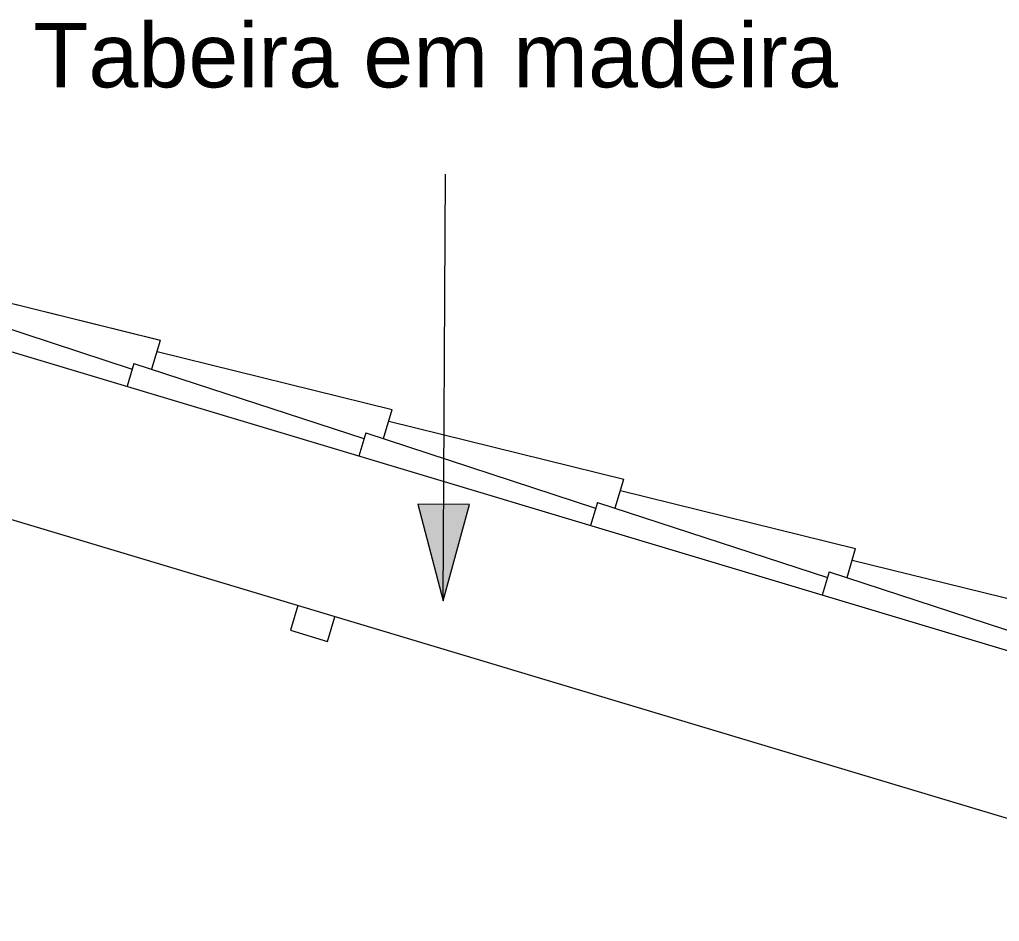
# Model space of a CAD drawing. Header units: millimetres. Extents: x -50912 to 58751, y -45352 to 5553.
# Drawn here: x 27353 to 28875, y 3789 to 5190 of the extents above; entities that cross this region are included whole.
import ezdxf

# ---------------------------------------------------------------- set-up
doc = ezdxf.new("R2010")
doc.units = ezdxf.units.MM
for name, color, linetype, lineweight in [('A-GLAZ-CURT', 52, 'Continuous', 9), ('A-GLAZ-CWMG', 51, 'Continuous', 9), ('A-ROOF-OTLN', 132, 'Continuous', 9), ('G-ANNO-TEXT', 231, 'Continuous', 9)]:
    doc.layers.add(name, color=color, linetype=linetype, lineweight=lineweight)
doc.styles.add('Arial_1', font='arial.ttf', dxfattribs={"height": 100})

# ---------------------------------------------------------------- blocks, each defined once
blk = doc.blocks.new('Rectangular Mullion - Terça-3868470-FACHADA LATERAL ESQUERDA GARAGEM')
at = {"layer": 'A-GLAZ-CWMG'}
for p, q in [((-37938.4, 2963.1), (-37949.9, 2924.8)), ((-37892.4, 2907.6), (-37880.9, 2945.9)), ((-37949.9, 2924.8), (-37892.4, 2907.6))]:
    blk.add_line(p, q, dxfattribs=at)
blk = doc.blocks.new('COLONIAL BASE - COLONIAL BASE-V56-FACHADA LATERAL ESQUERDA GARAGEM')
at = {"layer": 'A-GLAZ-CURT'}
blk.add_line((-37146.2, 3054.5), (-36780.9, 2964.3), dxfattribs=at)
blk = doc.blocks.new('COLONIAL BASE - COLONIAL BASE-V58-FACHADA LATERAL ESQUERDA GARAGEM')
at = {"layer": 'A-GLAZ-CURT'}
blk.add_line((-42546.2, 4674.5), (-42180.9, 4584.3), dxfattribs=at)
blk = doc.blocks.new('COLONIAL BASE - COLONIAL BASE-V59-FACHADA LATERAL ESQUERDA GARAGEM')
at = {"layer": 'A-GLAZ-CURT'}
blk.add_line((-42906.2, 4782.5), (-42541.5, 4692.5), dxfattribs=at)
blk = doc.blocks.new('COLONIAL BASE - COLONIAL BASE-V70-FACHADA LATERAL ESQUERDA GARAGEM')
at = {"layer": 'A-GLAZ-CURT'}
for p, q in [((-39666.2, 3810.5), (-39300.9, 3720.3)), ((-39702.1, 3792.2), (-39712.9, 3756.2)), ((-39702.1, 3792.2), (-39344.8, 3675.3)), ((-39314.3, 3675.6), (-39300.9, 3720.3))]:
    blk.add_line(p, q, dxfattribs=at)
blk = doc.blocks.new('COLONIAL BASE - COLONIAL BASE-V71-FACHADA LATERAL ESQUERDA GARAGEM')
at = {"layer": 'A-GLAZ-CURT'}
for p, q in [((-42186.2, 4566.5), (-41820.9, 4476.3)), ((-42222.1, 4548.2), (-42232.9, 4512.2)), ((-42222.1, 4548.2), (-41864.9, 4431.4)), ((-41834.3, 4431.6), (-41820.9, 4476.3))]:
    blk.add_line(p, q, dxfattribs=at)
blk = doc.blocks.new('COLONIAL BASE - COLONIAL BASE-V72-FACHADA LATERAL ESQUERDA GARAGEM')
at = {"layer": 'A-GLAZ-CURT'}
for p, q in [((-42546.2, 4674.5), (-42180.9, 4584.3)), ((-42582.1, 4656.2), (-42592.8, 4620.7)), ((-42582.1, 4656.2), (-42225, 4539.4)), ((-42194.3, 4539.6), (-42180.9, 4584.3))]:
    blk.add_line(p, q, dxfattribs=at)
blk = doc.blocks.new('COLONIAL BASE - COLONIAL BASE-V73-FACHADA LATERAL ESQUERDA GARAGEM')
at = {"layer": 'A-GLAZ-CURT'}
for p, q in [((-42906.2, 4782.5), (-42540.9, 4692.3)), ((-42942.1, 4764.2), (-42952.8, 4728.7)), ((-42942.1, 4764.2), (-42585.1, 4647.4)), ((-42554.3, 4647.6), (-42540.9, 4692.3))]:
    blk.add_line(p, q, dxfattribs=at)

msp = doc.modelspace()

# ---------------------------------------------------------------- hatches: boundary and pattern name
at = {"layer": 'G-ANNO-TEXT'}
msp.add_hatch(color=7, dxfattribs=at).paths.add_polyline_path([(28010.973, 4287.098), (28051.956, 4436.884), (27971.572, 4437.308)])

# ---------------------------------------------------------------- linework, layer by layer
at = {"layer": 'A-ROOF-OTLN'}
for p, q in [((26443.116, 4943.522), (33643.116, 2783.522)), ((33643.116, 2522.515), (26443.116, 4682.515))]:
    msp.add_line(p, q, dxfattribs=at)
at = {"layer": 'G-ANNO-TEXT', "color": 7}
for p, q in [((28010.973, 4287.098), (28014.473, 4950.412)), ((28051.956, 4436.884), (27971.572, 4437.308)), ((27971.572, 4437.308), (28010.973, 4287.098)), ((28010.973, 4287.098), (28051.956, 4436.884))]:
    msp.add_line(p, q, dxfattribs=at)

# ---------------------------------------------------------------- block references
at = {"layer": 'A-GLAZ-CURT'}
for name, p in [('COLONIAL BASE - COLONIAL BASE-V73-FACHADA LATERAL ESQUERDA GARAGEM', (70112.767, 0)), ('COLONIAL BASE - COLONIAL BASE-V59-FACHADA LATERAL ESQUERDA GARAGEM', (70112.767, 0)), ('COLONIAL BASE - COLONIAL BASE-V59-FACHADA LATERAL ESQUERDA GARAGEM', (70112.767, 0)), ('COLONIAL BASE - COLONIAL BASE-V59-FACHADA LATERAL ESQUERDA GARAGEM', (70112.767, 0)), ('COLONIAL BASE - COLONIAL BASE-V59-FACHADA LATERAL ESQUERDA GARAGEM', (70112.767, 0)), ('COLONIAL BASE - COLONIAL BASE-V59-FACHADA LATERAL ESQUERDA GARAGEM', (70112.767, 0)), ('COLONIAL BASE - COLONIAL BASE-V59-FACHADA LATERAL ESQUERDA GARAGEM', (70112.767, 0)), ('COLONIAL BASE - COLONIAL BASE-V59-FACHADA LATERAL ESQUERDA GARAGEM', (70112.767, 0)), ('COLONIAL BASE - COLONIAL BASE-V59-FACHADA LATERAL ESQUERDA GARAGEM', (70112.767, 0)), ('COLONIAL BASE - COLONIAL BASE-V59-FACHADA LATERAL ESQUERDA GARAGEM', (70112.767, 0)), ('COLONIAL BASE - COLONIAL BASE-V59-FACHADA LATERAL ESQUERDA GARAGEM', (70112.767, 0)), ('COLONIAL BASE - COLONIAL BASE-V59-FACHADA LATERAL ESQUERDA GARAGEM', (70112.767, 0)), ('COLONIAL BASE - COLONIAL BASE-V59-FACHADA LATERAL ESQUERDA GARAGEM', (70112.767, 0)), ('COLONIAL BASE - COLONIAL BASE-V59-FACHADA LATERAL ESQUERDA GARAGEM', (70112.767, 0)), ('COLONIAL BASE - COLONIAL BASE-V59-FACHADA LATERAL ESQUERDA GARAGEM', (70112.767, 0)), ('COLONIAL BASE - COLONIAL BASE-V59-FACHADA LATERAL ESQUERDA GARAGEM', (70112.767, 0)), ('COLONIAL BASE - COLONIAL BASE-V59-FACHADA LATERAL ESQUERDA GARAGEM', (70112.767, 0)), ('COLONIAL BASE - COLONIAL BASE-V59-FACHADA LATERAL ESQUERDA GARAGEM', (70112.767, 0)), ('COLONIAL BASE - COLONIAL BASE-V59-FACHADA LATERAL ESQUERDA GARAGEM', (70112.767, 0)), ('COLONIAL BASE - COLONIAL BASE-V59-FACHADA LATERAL ESQUERDA GARAGEM', (70112.767, 0)), ('COLONIAL BASE - COLONIAL BASE-V59-FACHADA LATERAL ESQUERDA GARAGEM', (70112.767, 0)), ('COLONIAL BASE - COLONIAL BASE-V59-FACHADA LATERAL ESQUERDA GARAGEM', (70112.767, 0)), ('COLONIAL BASE - COLONIAL BASE-V59-FACHADA LATERAL ESQUERDA GARAGEM', (70112.767, 0)), ('COLONIAL BASE - COLONIAL BASE-V59-FACHADA LATERAL ESQUERDA GARAGEM', (70112.767, 0)), ('COLONIAL BASE - COLONIAL BASE-V59-FACHADA LATERAL ESQUERDA GARAGEM', (70112.767, 0)), ('COLONIAL BASE - COLONIAL BASE-V59-FACHADA LATERAL ESQUERDA GARAGEM', (70112.767, 0)), ('COLONIAL BASE - COLONIAL BASE-V59-FACHADA LATERAL ESQUERDA GARAGEM', (70112.767, 0)), ('COLONIAL BASE - COLONIAL BASE-V59-FACHADA LATERAL ESQUERDA GARAGEM', (70112.767, 0)), ('COLONIAL BASE - COLONIAL BASE-V59-FACHADA LATERAL ESQUERDA GARAGEM', (70112.767, 0)), ('COLONIAL BASE - COLONIAL BASE-V59-FACHADA LATERAL ESQUERDA GARAGEM', (70112.767, 0)), ('COLONIAL BASE - COLONIAL BASE-V59-FACHADA LATERAL ESQUERDA GARAGEM', (70112.767, 0)), ('COLONIAL BASE - COLONIAL BASE-V59-FACHADA LATERAL ESQUERDA GARAGEM', (70112.767, 0)), ('COLONIAL BASE - COLONIAL BASE-V59-FACHADA LATERAL ESQUERDA GARAGEM', (70112.767, 0)), ('COLONIAL BASE - COLONIAL BASE-V59-FACHADA LATERAL ESQUERDA GARAGEM', (70112.767, 0)), ('COLONIAL BASE - COLONIAL BASE-V59-FACHADA LATERAL ESQUERDA GARAGEM', (70112.767, 0)), ('COLONIAL BASE - COLONIAL BASE-V59-FACHADA LATERAL ESQUERDA GARAGEM', (70112.767, 0)), ('COLONIAL BASE - COLONIAL BASE-V59-FACHADA LATERAL ESQUERDA GARAGEM', (70112.767, 0)), ('COLONIAL BASE - COLONIAL BASE-V59-FACHADA LATERAL ESQUERDA GARAGEM', (70112.767, 0)), ('COLONIAL BASE - COLONIAL BASE-V59-FACHADA LATERAL ESQUERDA GARAGEM', (70112.767, 0)), ('COLONIAL BASE - COLONIAL BASE-V59-FACHADA LATERAL ESQUERDA GARAGEM', (70112.767, 0)), ('COLONIAL BASE - COLONIAL BASE-V59-FACHADA LATERAL ESQUERDA GARAGEM', (70112.767, 0)), ('COLONIAL BASE - COLONIAL BASE-V59-FACHADA LATERAL ESQUERDA GARAGEM', (70112.767, 0)), ('COLONIAL BASE - COLONIAL BASE-V59-FACHADA LATERAL ESQUERDA GARAGEM', (70112.767, 0)), ('COLONIAL BASE - COLONIAL BASE-V59-FACHADA LATERAL ESQUERDA GARAGEM', (70112.767, 0)), ('COLONIAL BASE - COLONIAL BASE-V59-FACHADA LATERAL ESQUERDA GARAGEM', (70112.767, 0)), ('COLONIAL BASE - COLONIAL BASE-V59-FACHADA LATERAL ESQUERDA GARAGEM', (70112.767, 0)), ('COLONIAL BASE - COLONIAL BASE-V59-FACHADA LATERAL ESQUERDA GARAGEM', (70112.767, 0)), ('COLONIAL BASE - COLONIAL BASE-V59-FACHADA LATERAL ESQUERDA GARAGEM', (70112.767, 0)), ('COLONIAL BASE - COLONIAL BASE-V59-FACHADA LATERAL ESQUERDA GARAGEM', (70112.767, 0)), ('COLONIAL BASE - COLONIAL BASE-V59-FACHADA LATERAL ESQUERDA GARAGEM', (70112.767, 0)), ('COLONIAL BASE - COLONIAL BASE-V59-FACHADA LATERAL ESQUERDA GARAGEM', (70112.767, 0)), ('COLONIAL BASE - COLONIAL BASE-V72-FACHADA LATERAL ESQUERDA GARAGEM', (70112.767, 0)), ('COLONIAL BASE - COLONIAL BASE-V58-FACHADA LATERAL ESQUERDA GARAGEM', (70112.767, 0)), ('COLONIAL BASE - COLONIAL BASE-V58-FACHADA LATERAL ESQUERDA GARAGEM', (70112.767, 0)), ('COLONIAL BASE - COLONIAL BASE-V58-FACHADA LATERAL ESQUERDA GARAGEM', (70112.767, 0)), ('COLONIAL BASE - COLONIAL BASE-V58-FACHADA LATERAL ESQUERDA GARAGEM', (70112.767, 0)), ('COLONIAL BASE - COLONIAL BASE-V58-FACHADA LATERAL ESQUERDA GARAGEM', (70112.767, 0)), ('COLONIAL BASE - COLONIAL BASE-V58-FACHADA LATERAL ESQUERDA GARAGEM', (70112.767, 0)), ('COLONIAL BASE - COLONIAL BASE-V58-FACHADA LATERAL ESQUERDA GARAGEM', (70112.767, 0)), ('COLONIAL BASE - COLONIAL BASE-V58-FACHADA LATERAL ESQUERDA GARAGEM', (70112.767, 0)), ('COLONIAL BASE - COLONIAL BASE-V58-FACHADA LATERAL ESQUERDA GARAGEM', (70112.767, 0)), ('COLONIAL BASE - COLONIAL BASE-V58-FACHADA LATERAL ESQUERDA GARAGEM', (70112.767, 0)), ('COLONIAL BASE - COLONIAL BASE-V58-FACHADA LATERAL ESQUERDA GARAGEM', (70112.767, 0)), ('COLONIAL BASE - COLONIAL BASE-V58-FACHADA LATERAL ESQUERDA GARAGEM', (70112.767, 0)), ('COLONIAL BASE - COLONIAL BASE-V58-FACHADA LATERAL ESQUERDA GARAGEM', (70112.767, 0)), ('COLONIAL BASE - COLONIAL BASE-V58-FACHADA LATERAL ESQUERDA GARAGEM', (70112.767, 0)), ('COLONIAL BASE - COLONIAL BASE-V58-FACHADA LATERAL ESQUERDA GARAGEM', (70112.767, 0)), ('COLONIAL BASE - COLONIAL BASE-V58-FACHADA LATERAL ESQUERDA GARAGEM', (70112.767, 0)), ('COLONIAL BASE - COLONIAL BASE-V58-FACHADA LATERAL ESQUERDA GARAGEM', (70112.767, 0)), ('COLONIAL BASE - COLONIAL BASE-V58-FACHADA LATERAL ESQUERDA GARAGEM', (70112.767, 0)), ('COLONIAL BASE - COLONIAL BASE-V58-FACHADA LATERAL ESQUERDA GARAGEM', (70112.767, 0)), ('COLONIAL BASE - COLONIAL BASE-V58-FACHADA LATERAL ESQUERDA GARAGEM', (70112.767, 0)), ('COLONIAL BASE - COLONIAL BASE-V58-FACHADA LATERAL ESQUERDA GARAGEM', (70112.767, 0)), ('COLONIAL BASE - COLONIAL BASE-V58-FACHADA LATERAL ESQUERDA GARAGEM', (70112.767, 0)), ('COLONIAL BASE - COLONIAL BASE-V58-FACHADA LATERAL ESQUERDA GARAGEM', (70112.767, 0)), ('COLONIAL BASE - COLONIAL BASE-V58-FACHADA LATERAL ESQUERDA GARAGEM', (70112.767, 0)), ('COLONIAL BASE - COLONIAL BASE-V58-FACHADA LATERAL ESQUERDA GARAGEM', (70112.767, 0)), ('COLONIAL BASE - COLONIAL BASE-V58-FACHADA LATERAL ESQUERDA GARAGEM', (70112.767, 0)), ('COLONIAL BASE - COLONIAL BASE-V58-FACHADA LATERAL ESQUERDA GARAGEM', (70112.767, 0)), ('COLONIAL BASE - COLONIAL BASE-V58-FACHADA LATERAL ESQUERDA GARAGEM', (70112.767, 0)), ('COLONIAL BASE - COLONIAL BASE-V58-FACHADA LATERAL ESQUERDA GARAGEM', (70112.767, 0)), ('COLONIAL BASE - COLONIAL BASE-V58-FACHADA LATERAL ESQUERDA GARAGEM', (70112.767, 0)), ('COLONIAL BASE - COLONIAL BASE-V58-FACHADA LATERAL ESQUERDA GARAGEM', (70112.767, 0)), ('COLONIAL BASE - COLONIAL BASE-V58-FACHADA LATERAL ESQUERDA GARAGEM', (70112.767, 0)), ('COLONIAL BASE - COLONIAL BASE-V58-FACHADA LATERAL ESQUERDA GARAGEM', (70112.767, 0)), ('COLONIAL BASE - COLONIAL BASE-V58-FACHADA LATERAL ESQUERDA GARAGEM', (70112.767, 0)), ('COLONIAL BASE - COLONIAL BASE-V58-FACHADA LATERAL ESQUERDA GARAGEM', (70112.767, 0)), ('COLONIAL BASE - COLONIAL BASE-V58-FACHADA LATERAL ESQUERDA GARAGEM', (70112.767, 0)), ('COLONIAL BASE - COLONIAL BASE-V58-FACHADA LATERAL ESQUERDA GARAGEM', (70112.767, 0)), ('COLONIAL BASE - COLONIAL BASE-V58-FACHADA LATERAL ESQUERDA GARAGEM', (70112.767, 0)), ('COLONIAL BASE - COLONIAL BASE-V58-FACHADA LATERAL ESQUERDA GARAGEM', (70112.767, 0)), ('COLONIAL BASE - COLONIAL BASE-V58-FACHADA LATERAL ESQUERDA GARAGEM', (70112.767, 0)), ('COLONIAL BASE - COLONIAL BASE-V58-FACHADA LATERAL ESQUERDA GARAGEM', (70112.767, 0)), ('COLONIAL BASE - COLONIAL BASE-V58-FACHADA LATERAL ESQUERDA GARAGEM', (70112.767, 0)), ('COLONIAL BASE - COLONIAL BASE-V58-FACHADA LATERAL ESQUERDA GARAGEM', (70112.767, 0)), ('COLONIAL BASE - COLONIAL BASE-V58-FACHADA LATERAL ESQUERDA GARAGEM', (70112.767, 0)), ('COLONIAL BASE - COLONIAL BASE-V58-FACHADA LATERAL ESQUERDA GARAGEM', (70112.767, 0)), ('COLONIAL BASE - COLONIAL BASE-V58-FACHADA LATERAL ESQUERDA GARAGEM', (70112.767, 0)), ('COLONIAL BASE - COLONIAL BASE-V58-FACHADA LATERAL ESQUERDA GARAGEM', (70112.767, 0)), ('COLONIAL BASE - COLONIAL BASE-V58-FACHADA LATERAL ESQUERDA GARAGEM', (70112.767, 0)), ('COLONIAL BASE - COLONIAL BASE-V58-FACHADA LATERAL ESQUERDA GARAGEM', (70112.767, 0)), ('COLONIAL BASE - COLONIAL BASE-V58-FACHADA LATERAL ESQUERDA GARAGEM', (70112.767, 0)), ('COLONIAL BASE - COLONIAL BASE-V71-FACHADA LATERAL ESQUERDA GARAGEM', (70112.767, 0)), ('COLONIAL BASE - COLONIAL BASE-V56-FACHADA LATERAL ESQUERDA GARAGEM', (65072.767, 1512)), ('COLONIAL BASE - COLONIAL BASE-V56-FACHADA LATERAL ESQUERDA GARAGEM', (65072.767, 1512)), ('COLONIAL BASE - COLONIAL BASE-V56-FACHADA LATERAL ESQUERDA GARAGEM', (65072.767, 1512)), ('COLONIAL BASE - COLONIAL BASE-V56-FACHADA LATERAL ESQUERDA GARAGEM', (65072.767, 1512)), ('COLONIAL BASE - COLONIAL BASE-V56-FACHADA LATERAL ESQUERDA GARAGEM', (65072.767, 1512)), ('COLONIAL BASE - COLONIAL BASE-V56-FACHADA LATERAL ESQUERDA GARAGEM', (65072.767, 1512)), ('COLONIAL BASE - COLONIAL BASE-V56-FACHADA LATERAL ESQUERDA GARAGEM', (65072.767, 1512)), ('COLONIAL BASE - COLONIAL BASE-V56-FACHADA LATERAL ESQUERDA GARAGEM', (65072.767, 1512)), ('COLONIAL BASE - COLONIAL BASE-V56-FACHADA LATERAL ESQUERDA GARAGEM', (65072.767, 1512)), ('COLONIAL BASE - COLONIAL BASE-V56-FACHADA LATERAL ESQUERDA GARAGEM', (65072.767, 1512)), ('COLONIAL BASE - COLONIAL BASE-V56-FACHADA LATERAL ESQUERDA GARAGEM', (65072.767, 1512)), ('COLONIAL BASE - COLONIAL BASE-V56-FACHADA LATERAL ESQUERDA GARAGEM', (65072.767, 1512)), ('COLONIAL BASE - COLONIAL BASE-V56-FACHADA LATERAL ESQUERDA GARAGEM', (65072.767, 1512)), ('COLONIAL BASE - COLONIAL BASE-V56-FACHADA LATERAL ESQUERDA GARAGEM', (65072.767, 1512)), ('COLONIAL BASE - COLONIAL BASE-V56-FACHADA LATERAL ESQUERDA GARAGEM', (65072.767, 1512)), ('COLONIAL BASE - COLONIAL BASE-V56-FACHADA LATERAL ESQUERDA GARAGEM', (65072.767, 1512)), ('COLONIAL BASE - COLONIAL BASE-V56-FACHADA LATERAL ESQUERDA GARAGEM', (65072.767, 1512)), ('COLONIAL BASE - COLONIAL BASE-V56-FACHADA LATERAL ESQUERDA GARAGEM', (65072.767, 1512)), ('COLONIAL BASE - COLONIAL BASE-V56-FACHADA LATERAL ESQUERDA GARAGEM', (65072.767, 1512)), ('COLONIAL BASE - COLONIAL BASE-V56-FACHADA LATERAL ESQUERDA GARAGEM', (65072.767, 1512)), ('COLONIAL BASE - COLONIAL BASE-V56-FACHADA LATERAL ESQUERDA GARAGEM', (65072.767, 1512)), ('COLONIAL BASE - COLONIAL BASE-V56-FACHADA LATERAL ESQUERDA GARAGEM', (65072.767, 1512)), ('COLONIAL BASE - COLONIAL BASE-V56-FACHADA LATERAL ESQUERDA GARAGEM', (65072.767, 1512)), ('COLONIAL BASE - COLONIAL BASE-V56-FACHADA LATERAL ESQUERDA GARAGEM', (65072.767, 1512)), ('COLONIAL BASE - COLONIAL BASE-V56-FACHADA LATERAL ESQUERDA GARAGEM', (65072.767, 1512)), ('COLONIAL BASE - COLONIAL BASE-V56-FACHADA LATERAL ESQUERDA GARAGEM', (65072.767, 1512)), ('COLONIAL BASE - COLONIAL BASE-V56-FACHADA LATERAL ESQUERDA GARAGEM', (65072.767, 1512)), ('COLONIAL BASE - COLONIAL BASE-V56-FACHADA LATERAL ESQUERDA GARAGEM', (65072.767, 1512)), ('COLONIAL BASE - COLONIAL BASE-V56-FACHADA LATERAL ESQUERDA GARAGEM', (65072.767, 1512)), ('COLONIAL BASE - COLONIAL BASE-V56-FACHADA LATERAL ESQUERDA GARAGEM', (65072.767, 1512)), ('COLONIAL BASE - COLONIAL BASE-V56-FACHADA LATERAL ESQUERDA GARAGEM', (65072.767, 1512)), ('COLONIAL BASE - COLONIAL BASE-V56-FACHADA LATERAL ESQUERDA GARAGEM', (65072.767, 1512)), ('COLONIAL BASE - COLONIAL BASE-V56-FACHADA LATERAL ESQUERDA GARAGEM', (65072.767, 1512)), ('COLONIAL BASE - COLONIAL BASE-V56-FACHADA LATERAL ESQUERDA GARAGEM', (65072.767, 1512)), ('COLONIAL BASE - COLONIAL BASE-V56-FACHADA LATERAL ESQUERDA GARAGEM', (65072.767, 1512)), ('COLONIAL BASE - COLONIAL BASE-V56-FACHADA LATERAL ESQUERDA GARAGEM', (65072.767, 1512)), ('COLONIAL BASE - COLONIAL BASE-V56-FACHADA LATERAL ESQUERDA GARAGEM', (65072.767, 1512)), ('COLONIAL BASE - COLONIAL BASE-V56-FACHADA LATERAL ESQUERDA GARAGEM', (65072.767, 1512)), ('COLONIAL BASE - COLONIAL BASE-V56-FACHADA LATERAL ESQUERDA GARAGEM', (65072.767, 1512)), ('COLONIAL BASE - COLONIAL BASE-V56-FACHADA LATERAL ESQUERDA GARAGEM', (65072.767, 1512)), ('COLONIAL BASE - COLONIAL BASE-V56-FACHADA LATERAL ESQUERDA GARAGEM', (65072.767, 1512)), ('COLONIAL BASE - COLONIAL BASE-V56-FACHADA LATERAL ESQUERDA GARAGEM', (65072.767, 1512)), ('COLONIAL BASE - COLONIAL BASE-V56-FACHADA LATERAL ESQUERDA GARAGEM', (65072.767, 1512)), ('COLONIAL BASE - COLONIAL BASE-V56-FACHADA LATERAL ESQUERDA GARAGEM', (65072.767, 1512)), ('COLONIAL BASE - COLONIAL BASE-V56-FACHADA LATERAL ESQUERDA GARAGEM', (65072.767, 1512)), ('COLONIAL BASE - COLONIAL BASE-V56-FACHADA LATERAL ESQUERDA GARAGEM', (65072.767, 1512)), ('COLONIAL BASE - COLONIAL BASE-V56-FACHADA LATERAL ESQUERDA GARAGEM', (65072.767, 1512)), ('COLONIAL BASE - COLONIAL BASE-V56-FACHADA LATERAL ESQUERDA GARAGEM', (65072.767, 1512)), ('COLONIAL BASE - COLONIAL BASE-V56-FACHADA LATERAL ESQUERDA GARAGEM', (65072.767, 1512)), ('COLONIAL BASE - COLONIAL BASE-V56-FACHADA LATERAL ESQUERDA GARAGEM', (65072.767, 1512)), ('COLONIAL BASE - COLONIAL BASE-V70-FACHADA LATERAL ESQUERDA GARAGEM', (67952.767, 648)), ('COLONIAL BASE - COLONIAL BASE-V56-FACHADA LATERAL ESQUERDA GARAGEM', (65432.767, 1404)), ('COLONIAL BASE - COLONIAL BASE-V56-FACHADA LATERAL ESQUERDA GARAGEM', (65432.767, 1404)), ('COLONIAL BASE - COLONIAL BASE-V56-FACHADA LATERAL ESQUERDA GARAGEM', (65432.767, 1404)), ('COLONIAL BASE - COLONIAL BASE-V56-FACHADA LATERAL ESQUERDA GARAGEM', (65432.767, 1404)), ('COLONIAL BASE - COLONIAL BASE-V56-FACHADA LATERAL ESQUERDA GARAGEM', (65432.767, 1404)), ('COLONIAL BASE - COLONIAL BASE-V56-FACHADA LATERAL ESQUERDA GARAGEM', (65432.767, 1404)), ('COLONIAL BASE - COLONIAL BASE-V56-FACHADA LATERAL ESQUERDA GARAGEM', (65432.767, 1404)), ('COLONIAL BASE - COLONIAL BASE-V56-FACHADA LATERAL ESQUERDA GARAGEM', (65432.767, 1404)), ('COLONIAL BASE - COLONIAL BASE-V56-FACHADA LATERAL ESQUERDA GARAGEM', (65432.767, 1404)), ('COLONIAL BASE - COLONIAL BASE-V56-FACHADA LATERAL ESQUERDA GARAGEM', (65432.767, 1404)), ('COLONIAL BASE - COLONIAL BASE-V56-FACHADA LATERAL ESQUERDA GARAGEM', (65432.767, 1404)), ('COLONIAL BASE - COLONIAL BASE-V56-FACHADA LATERAL ESQUERDA GARAGEM', (65432.767, 1404)), ('COLONIAL BASE - COLONIAL BASE-V56-FACHADA LATERAL ESQUERDA GARAGEM', (65432.767, 1404)), ('COLONIAL BASE - COLONIAL BASE-V56-FACHADA LATERAL ESQUERDA GARAGEM', (65432.767, 1404)), ('COLONIAL BASE - COLONIAL BASE-V56-FACHADA LATERAL ESQUERDA GARAGEM', (65432.767, 1404)), ('COLONIAL BASE - COLONIAL BASE-V56-FACHADA LATERAL ESQUERDA GARAGEM', (65432.767, 1404)), ('COLONIAL BASE - COLONIAL BASE-V56-FACHADA LATERAL ESQUERDA GARAGEM', (65432.767, 1404)), ('COLONIAL BASE - COLONIAL BASE-V56-FACHADA LATERAL ESQUERDA GARAGEM', (65432.767, 1404)), ('COLONIAL BASE - COLONIAL BASE-V56-FACHADA LATERAL ESQUERDA GARAGEM', (65432.767, 1404)), ('COLONIAL BASE - COLONIAL BASE-V56-FACHADA LATERAL ESQUERDA GARAGEM', (65432.767, 1404)), ('COLONIAL BASE - COLONIAL BASE-V56-FACHADA LATERAL ESQUERDA GARAGEM', (65432.767, 1404)), ('COLONIAL BASE - COLONIAL BASE-V56-FACHADA LATERAL ESQUERDA GARAGEM', (65432.767, 1404)), ('COLONIAL BASE - COLONIAL BASE-V56-FACHADA LATERAL ESQUERDA GARAGEM', (65432.767, 1404)), ('COLONIAL BASE - COLONIAL BASE-V56-FACHADA LATERAL ESQUERDA GARAGEM', (65432.767, 1404)), ('COLONIAL BASE - COLONIAL BASE-V56-FACHADA LATERAL ESQUERDA GARAGEM', (65432.767, 1404)), ('COLONIAL BASE - COLONIAL BASE-V56-FACHADA LATERAL ESQUERDA GARAGEM', (65432.767, 1404)), ('COLONIAL BASE - COLONIAL BASE-V56-FACHADA LATERAL ESQUERDA GARAGEM', (65432.767, 1404)), ('COLONIAL BASE - COLONIAL BASE-V56-FACHADA LATERAL ESQUERDA GARAGEM', (65432.767, 1404)), ('COLONIAL BASE - COLONIAL BASE-V56-FACHADA LATERAL ESQUERDA GARAGEM', (65432.767, 1404)), ('COLONIAL BASE - COLONIAL BASE-V56-FACHADA LATERAL ESQUERDA GARAGEM', (65432.767, 1404)), ('COLONIAL BASE - COLONIAL BASE-V56-FACHADA LATERAL ESQUERDA GARAGEM', (65432.767, 1404)), ('COLONIAL BASE - COLONIAL BASE-V56-FACHADA LATERAL ESQUERDA GARAGEM', (65432.767, 1404)), ('COLONIAL BASE - COLONIAL BASE-V56-FACHADA LATERAL ESQUERDA GARAGEM', (65432.767, 1404)), ('COLONIAL BASE - COLONIAL BASE-V56-FACHADA LATERAL ESQUERDA GARAGEM', (65432.767, 1404)), ('COLONIAL BASE - COLONIAL BASE-V56-FACHADA LATERAL ESQUERDA GARAGEM', (65432.767, 1404)), ('COLONIAL BASE - COLONIAL BASE-V56-FACHADA LATERAL ESQUERDA GARAGEM', (65432.767, 1404)), ('COLONIAL BASE - COLONIAL BASE-V56-FACHADA LATERAL ESQUERDA GARAGEM', (65432.767, 1404)), ('COLONIAL BASE - COLONIAL BASE-V56-FACHADA LATERAL ESQUERDA GARAGEM', (65432.767, 1404)), ('COLONIAL BASE - COLONIAL BASE-V56-FACHADA LATERAL ESQUERDA GARAGEM', (65432.767, 1404)), ('COLONIAL BASE - COLONIAL BASE-V56-FACHADA LATERAL ESQUERDA GARAGEM', (65432.767, 1404)), ('COLONIAL BASE - COLONIAL BASE-V56-FACHADA LATERAL ESQUERDA GARAGEM', (65432.767, 1404)), ('COLONIAL BASE - COLONIAL BASE-V56-FACHADA LATERAL ESQUERDA GARAGEM', (65432.767, 1404)), ('COLONIAL BASE - COLONIAL BASE-V56-FACHADA LATERAL ESQUERDA GARAGEM', (65432.767, 1404)), ('COLONIAL BASE - COLONIAL BASE-V56-FACHADA LATERAL ESQUERDA GARAGEM', (65432.767, 1404)), ('COLONIAL BASE - COLONIAL BASE-V56-FACHADA LATERAL ESQUERDA GARAGEM', (65432.767, 1404)), ('COLONIAL BASE - COLONIAL BASE-V56-FACHADA LATERAL ESQUERDA GARAGEM', (65432.767, 1404)), ('COLONIAL BASE - COLONIAL BASE-V56-FACHADA LATERAL ESQUERDA GARAGEM', (65432.767, 1404)), ('COLONIAL BASE - COLONIAL BASE-V56-FACHADA LATERAL ESQUERDA GARAGEM', (65432.767, 1404)), ('COLONIAL BASE - COLONIAL BASE-V56-FACHADA LATERAL ESQUERDA GARAGEM', (65432.767, 1404)), ('COLONIAL BASE - COLONIAL BASE-V56-FACHADA LATERAL ESQUERDA GARAGEM', (65432.767, 1404)), ('COLONIAL BASE - COLONIAL BASE-V70-FACHADA LATERAL ESQUERDA GARAGEM', (68312.767, 540)), ('COLONIAL BASE - COLONIAL BASE-V56-FACHADA LATERAL ESQUERDA GARAGEM', (65792.767, 1296)), ('COLONIAL BASE - COLONIAL BASE-V56-FACHADA LATERAL ESQUERDA GARAGEM', (65792.767, 1296)), ('COLONIAL BASE - COLONIAL BASE-V56-FACHADA LATERAL ESQUERDA GARAGEM', (65792.767, 1296)), ('COLONIAL BASE - COLONIAL BASE-V56-FACHADA LATERAL ESQUERDA GARAGEM', (65792.767, 1296)), ('COLONIAL BASE - COLONIAL BASE-V56-FACHADA LATERAL ESQUERDA GARAGEM', (65792.767, 1296)), ('COLONIAL BASE - COLONIAL BASE-V56-FACHADA LATERAL ESQUERDA GARAGEM', (65792.767, 1296)), ('COLONIAL BASE - COLONIAL BASE-V56-FACHADA LATERAL ESQUERDA GARAGEM', (65792.767, 1296)), ('COLONIAL BASE - COLONIAL BASE-V56-FACHADA LATERAL ESQUERDA GARAGEM', (65792.767, 1296)), ('COLONIAL BASE - COLONIAL BASE-V56-FACHADA LATERAL ESQUERDA GARAGEM', (65792.767, 1296)), ('COLONIAL BASE - COLONIAL BASE-V56-FACHADA LATERAL ESQUERDA GARAGEM', (65792.767, 1296)), ('COLONIAL BASE - COLONIAL BASE-V56-FACHADA LATERAL ESQUERDA GARAGEM', (65792.767, 1296)), ('COLONIAL BASE - COLONIAL BASE-V56-FACHADA LATERAL ESQUERDA GARAGEM', (65792.767, 1296)), ('COLONIAL BASE - COLONIAL BASE-V56-FACHADA LATERAL ESQUERDA GARAGEM', (65792.767, 1296)), ('COLONIAL BASE - COLONIAL BASE-V56-FACHADA LATERAL ESQUERDA GARAGEM', (65792.767, 1296)), ('COLONIAL BASE - COLONIAL BASE-V56-FACHADA LATERAL ESQUERDA GARAGEM', (65792.767, 1296)), ('COLONIAL BASE - COLONIAL BASE-V56-FACHADA LATERAL ESQUERDA GARAGEM', (65792.767, 1296)), ('COLONIAL BASE - COLONIAL BASE-V56-FACHADA LATERAL ESQUERDA GARAGEM', (65792.767, 1296)), ('COLONIAL BASE - COLONIAL BASE-V56-FACHADA LATERAL ESQUERDA GARAGEM', (65792.767, 1296)), ('COLONIAL BASE - COLONIAL BASE-V56-FACHADA LATERAL ESQUERDA GARAGEM', (65792.767, 1296)), ('COLONIAL BASE - COLONIAL BASE-V56-FACHADA LATERAL ESQUERDA GARAGEM', (65792.767, 1296)), ('COLONIAL BASE - COLONIAL BASE-V56-FACHADA LATERAL ESQUERDA GARAGEM', (65792.767, 1296)), ('COLONIAL BASE - COLONIAL BASE-V56-FACHADA LATERAL ESQUERDA GARAGEM', (65792.767, 1296)), ('COLONIAL BASE - COLONIAL BASE-V56-FACHADA LATERAL ESQUERDA GARAGEM', (65792.767, 1296)), ('COLONIAL BASE - COLONIAL BASE-V56-FACHADA LATERAL ESQUERDA GARAGEM', (65792.767, 1296)), ('COLONIAL BASE - COLONIAL BASE-V56-FACHADA LATERAL ESQUERDA GARAGEM', (65792.767, 1296)), ('COLONIAL BASE - COLONIAL BASE-V56-FACHADA LATERAL ESQUERDA GARAGEM', (65792.767, 1296)), ('COLONIAL BASE - COLONIAL BASE-V56-FACHADA LATERAL ESQUERDA GARAGEM', (65792.767, 1296)), ('COLONIAL BASE - COLONIAL BASE-V56-FACHADA LATERAL ESQUERDA GARAGEM', (65792.767, 1296)), ('COLONIAL BASE - COLONIAL BASE-V56-FACHADA LATERAL ESQUERDA GARAGEM', (65792.767, 1296)), ('COLONIAL BASE - COLONIAL BASE-V56-FACHADA LATERAL ESQUERDA GARAGEM', (65792.767, 1296)), ('COLONIAL BASE - COLONIAL BASE-V56-FACHADA LATERAL ESQUERDA GARAGEM', (65792.767, 1296)), ('COLONIAL BASE - COLONIAL BASE-V56-FACHADA LATERAL ESQUERDA GARAGEM', (65792.767, 1296)), ('COLONIAL BASE - COLONIAL BASE-V56-FACHADA LATERAL ESQUERDA GARAGEM', (65792.767, 1296)), ('COLONIAL BASE - COLONIAL BASE-V56-FACHADA LATERAL ESQUERDA GARAGEM', (65792.767, 1296)), ('COLONIAL BASE - COLONIAL BASE-V56-FACHADA LATERAL ESQUERDA GARAGEM', (65792.767, 1296)), ('COLONIAL BASE - COLONIAL BASE-V56-FACHADA LATERAL ESQUERDA GARAGEM', (65792.767, 1296)), ('COLONIAL BASE - COLONIAL BASE-V56-FACHADA LATERAL ESQUERDA GARAGEM', (65792.767, 1296)), ('COLONIAL BASE - COLONIAL BASE-V56-FACHADA LATERAL ESQUERDA GARAGEM', (65792.767, 1296)), ('COLONIAL BASE - COLONIAL BASE-V56-FACHADA LATERAL ESQUERDA GARAGEM', (65792.767, 1296)), ('COLONIAL BASE - COLONIAL BASE-V56-FACHADA LATERAL ESQUERDA GARAGEM', (65792.767, 1296)), ('COLONIAL BASE - COLONIAL BASE-V56-FACHADA LATERAL ESQUERDA GARAGEM', (65792.767, 1296)), ('COLONIAL BASE - COLONIAL BASE-V56-FACHADA LATERAL ESQUERDA GARAGEM', (65792.767, 1296)), ('COLONIAL BASE - COLONIAL BASE-V56-FACHADA LATERAL ESQUERDA GARAGEM', (65792.767, 1296)), ('COLONIAL BASE - COLONIAL BASE-V56-FACHADA LATERAL ESQUERDA GARAGEM', (65792.767, 1296)), ('COLONIAL BASE - COLONIAL BASE-V56-FACHADA LATERAL ESQUERDA GARAGEM', (65792.767, 1296)), ('COLONIAL BASE - COLONIAL BASE-V56-FACHADA LATERAL ESQUERDA GARAGEM', (65792.767, 1296)), ('COLONIAL BASE - COLONIAL BASE-V56-FACHADA LATERAL ESQUERDA GARAGEM', (65792.767, 1296)), ('COLONIAL BASE - COLONIAL BASE-V56-FACHADA LATERAL ESQUERDA GARAGEM', (65792.767, 1296)), ('COLONIAL BASE - COLONIAL BASE-V56-FACHADA LATERAL ESQUERDA GARAGEM', (65792.767, 1296)), ('COLONIAL BASE - COLONIAL BASE-V56-FACHADA LATERAL ESQUERDA GARAGEM', (65792.767, 1296))]:
    msp.add_blockref(name, p, dxfattribs=at)
at = {"layer": 'A-GLAZ-CWMG'}
msp.add_blockref('Rectangular Mullion - Terça-3868470-FACHADA LATERAL ESQUERDA GARAGEM', (65723.803, 1316.689), dxfattribs=at)

# ---------------------------------------------------------------- texts
at = {"layer": 'G-ANNO-TEXT', "color": 7, "insert": (27374.473, 5185.028), "char_height": 100, "width": 1547.25688, "attachment_point": 1, "style": 'Arial_1'}
msp.add_mtext('Tabeira em madeira', dxfattribs=at)

doc.saveas('drawing.dxf')
